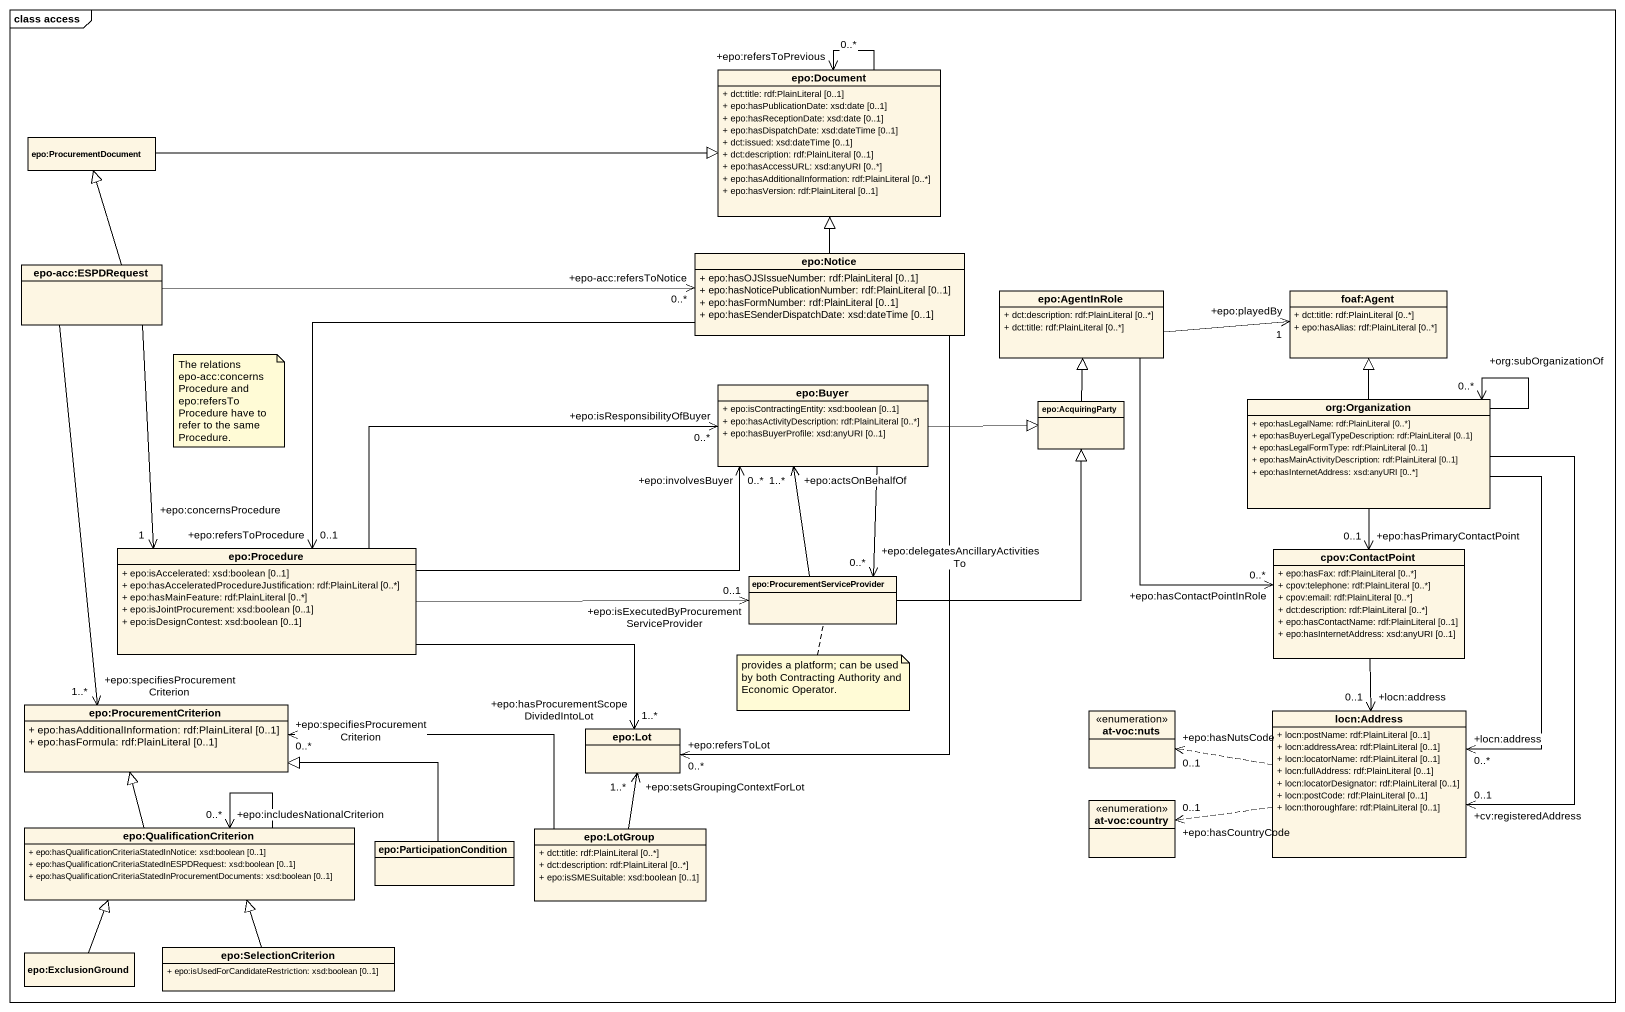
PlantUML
@startuml
mainframe class access
hide circle
hide empty members
skinparam classAttributeIconSize 0
class "epo:Document" as epo_Document {
  + dct:title: rdf:PlainLiteral [0..1]
  + epo:hasPublicationDate: xsd:date [0..1]
  + epo:hasReceptionDate: xsd:date [0..1]
  + epo:hasDispatchDate: xsd:dateTime [0..1]
  + dct:issued: xsd:dateTime [0..1]
  + dct:description: rdf:PlainLiteral [0..1]
  + epo:hasAccessURL: xsd:anyURI [0..*]
  + epo:hasAdditionalInformation: rdf:PlainLiteral [0..*]
  + epo:hasVersion: rdf:PlainLiteral [0..1]
}
class "epo:ProcurementDocument" as epo_ProcurementDocument
class "epo-acc:ESPDRequest" as epo_acc_ESPDRequest
class "epo:Notice" as epo_Notice {
  + epo:hasOJSIssueNumber: rdf:PlainLiteral [0..1]
  + epo:hasNoticePublicationNumber: rdf:PlainLiteral [0..1]
  + epo:hasFormNumber: rdf:PlainLiteral [0..1]
  + epo:hasESenderDispatchDate: xsd:dateTime [0..1]
}
class "epo:AgentInRole" as epo_AgentInRole {
  + dct:description: rdf:PlainLiteral [0..*]
  + dct:title: rdf:PlainLiteral [0..*]
}
class "foaf:Agent" as foaf_Agent {
  + dct:title: rdf:PlainLiteral [0..*]
  + epo:hasAlias: rdf:PlainLiteral [0..*]
}
class "epo:Buyer" as epo_Buyer {
  + epo:isContractingEntity: xsd:boolean [0..1]
  + epo:hasActivityDescription: rdf:PlainLiteral [0..*]
  + epo:hasBuyerProfile: xsd:anyURI [0..1]
}
class "epo:AcquiringParty" as epo_AcquiringParty
class "org:Organization" as org_Organization {
  + epo:hasLegalName: rdf:PlainLiteral [0..*]
  + epo:hasBuyerLegalTypeDescription: rdf:PlainLiteral [0..1]
  + epo:hasLegalFormType: rdf:PlainLiteral [0..1]
  + epo:hasMainActivityDescription: rdf:PlainLiteral [0..1]
  + epo:hasInternetAddress: xsd:anyURI [0..*]
}
class "epo:Procedure" as epo_Procedure {
  + epo:isAccelerated: xsd:boolean [0..1]
  + epo:hasAcceleratedProcedureJustification: rdf:PlainLiteral [0..*]
  + epo:hasMainFeature: rdf:PlainLiteral [0..*]
  + epo:isJointProcurement: xsd:boolean [0..1]
  + epo:isDesignContest: xsd:boolean [0..1]
}
class "epo:ProcurementServiceProvider" as epo_ProcurementServiceProvid
class "cpov:ContactPoint" as cpov_ContactPoint {
  + epo:hasFax: rdf:PlainLiteral [0..*]
  + cpov:telephone: rdf:PlainLiteral [0..*]
  + cpov:email: rdf:PlainLiteral [0..*]
  + dct:description: rdf:PlainLiteral [0..*]
  + epo:hasContactName: rdf:PlainLiteral [0..1]
  + epo:hasInternetAddress: xsd:anyURI [0..1]
}
class "epo:ProcurementCriterion" as epo_ProcurementCriterion {
  + epo:hasAdditionalInformation: rdf:PlainLiteral [0..1]
  + epo:hasFormula: rdf:PlainLiteral [0..1]
}
enum "at-voc:nuts" as at_voc_nuts
class "locn:Address" as locn_Address {
  + locn:postName: rdf:PlainLiteral [0..1]
  + locn:addressArea: rdf:PlainLiteral [0..1]
  + locn:locatorName: rdf:PlainLiteral [0..1]
  + locn:fullAddress: rdf:PlainLiteral [0..1]
  + locn:locatorDesignator: rdf:PlainLiteral [0..1]
  + locn:postCode: rdf:PlainLiteral [0..1]
  + locn:thoroughfare: rdf:PlainLiteral [0..1]
}
class "epo:Lot" as epo_Lot
enum "at-voc:country" as at_voc_country
class "epo:QualificationCriterion" as epo_QualificationCriterion {
  + epo:hasQualificationCriteriaStatedInNotice: xsd:boolean [0..1]
  + epo:hasQualificationCriteriaStatedInESPDRequest: xsd:boolean [0..1]
  + epo:hasQualificationCriteriaStatedInProcurementDocuments: xsd:boolean [0..1]
}
class "epo:ParticipationCondition" as epo_ParticipationCondition
class "epo:LotGroup" as epo_LotGroup {
  + dct:title: rdf:PlainLiteral [0..*]
  + dct:description: rdf:PlainLiteral [0..*]
  + epo:isSMESuitable: xsd:boolean [0..1]
}
class "epo:ExclusionGround" as epo_ExclusionGround
class "epo:SelectionCriterion" as epo_SelectionCriterion {
  + epo:isUsedForCandidateRestriction: xsd:boolean [0..1]
}
epo_Document --> "+epo:refersToPrevious\n0..*" epo_Document
epo_ProcurementDocument -right-|> epo_Document
epo_acc_ESPDRequest -up-|> epo_ProcurementDocument
epo_acc_ESPDRequest -right-> "+epo-acc:refersToNotice\n0..*" epo_Notice
epo_acc_ESPDRequest --> "+epo:concernsProcedure\n1" epo_Procedure
epo_acc_ESPDRequest --> "+epo:specifiesProcurementCriterion\n1..*" epo_ProcurementCriterion
epo_Notice -up-|> epo_Document
epo_Notice -left-> "+epo:refersToProcedure\n0..1" epo_Procedure
epo_Notice --> "+epo:refersToLot\n0..*" epo_Lot
epo_AgentInRole -right-> "+epo:playedBy\n1" foaf_Agent
epo_AgentInRole --> "+epo:hasContactPointInRole\n0..*" cpov_ContactPoint
epo_Buyer -right-|> epo_AcquiringParty
epo_Buyer --> "+epo:delegatesAncillaryActivitiesTo\n0..*" epo_ProcurementServiceProvid
epo_AcquiringParty -up-|> epo_AgentInRole
org_Organization -up-|> foaf_Agent
org_Organization --> "+org:subOrganizationOf\n0..*" org_Organization
org_Organization --> "+epo:hasPrimaryContactPoint\n0..1" cpov_ContactPoint
org_Organization --> "+cv:registeredAddress\n0..1" locn_Address
org_Organization --> "+locn:address\n0..*" locn_Address
epo_Procedure -right-> "+epo:involvesBuyer\n0..*" epo_Buyer
epo_Procedure -right-> "+epo:isResponsibilityOfBuyer\n0..*" epo_Buyer
epo_Procedure -right-> "+epo:isExecutedByProcurementServiceProvider\n0..1" epo_ProcurementServiceProvid
epo_Procedure -right-> "+epo:hasProcurementScopeDividedIntoLot\n1..*" epo_Lot
epo_ProcurementServiceProvid -up-> "+epo:actsOnBehalfOf\n1..*" epo_Buyer
epo_ProcurementServiceProvid -up-|> epo_AcquiringParty
cpov_ContactPoint --> "+locn:address\n0..1" locn_Address
locn_Address .left.> "+epo:hasNutsCode\n0..1" at_voc_nuts
locn_Address .left.> "+epo:hasCountryCode\n0..1" at_voc_country
epo_QualificationCriterion -up-|> epo_ProcurementCriterion
epo_QualificationCriterion --> "+epo:includesNationalCriterion\n0..*" epo_QualificationCriterion
epo_ParticipationCondition -left-|> epo_ProcurementCriterion
epo_LotGroup -left-> "+epo:specifiesProcurementCriterion\n0..*" epo_ProcurementCriterion
epo_LotGroup -up-> "+epo:setsGroupingContextForLot\n1..*" epo_Lot
epo_ExclusionGround -up-|> epo_QualificationCriterion
epo_SelectionCriterion -up-|> epo_QualificationCriterion
note as N1
  The relations epo-acc:concernsProcedure and epo:refersToProcedure have to refer to the same Procedure.
end note
note bottom of epo_ProcurementServiceProvid : provides a platform; can be used by both Contracting Authority and Economic Operator.
@enduml
